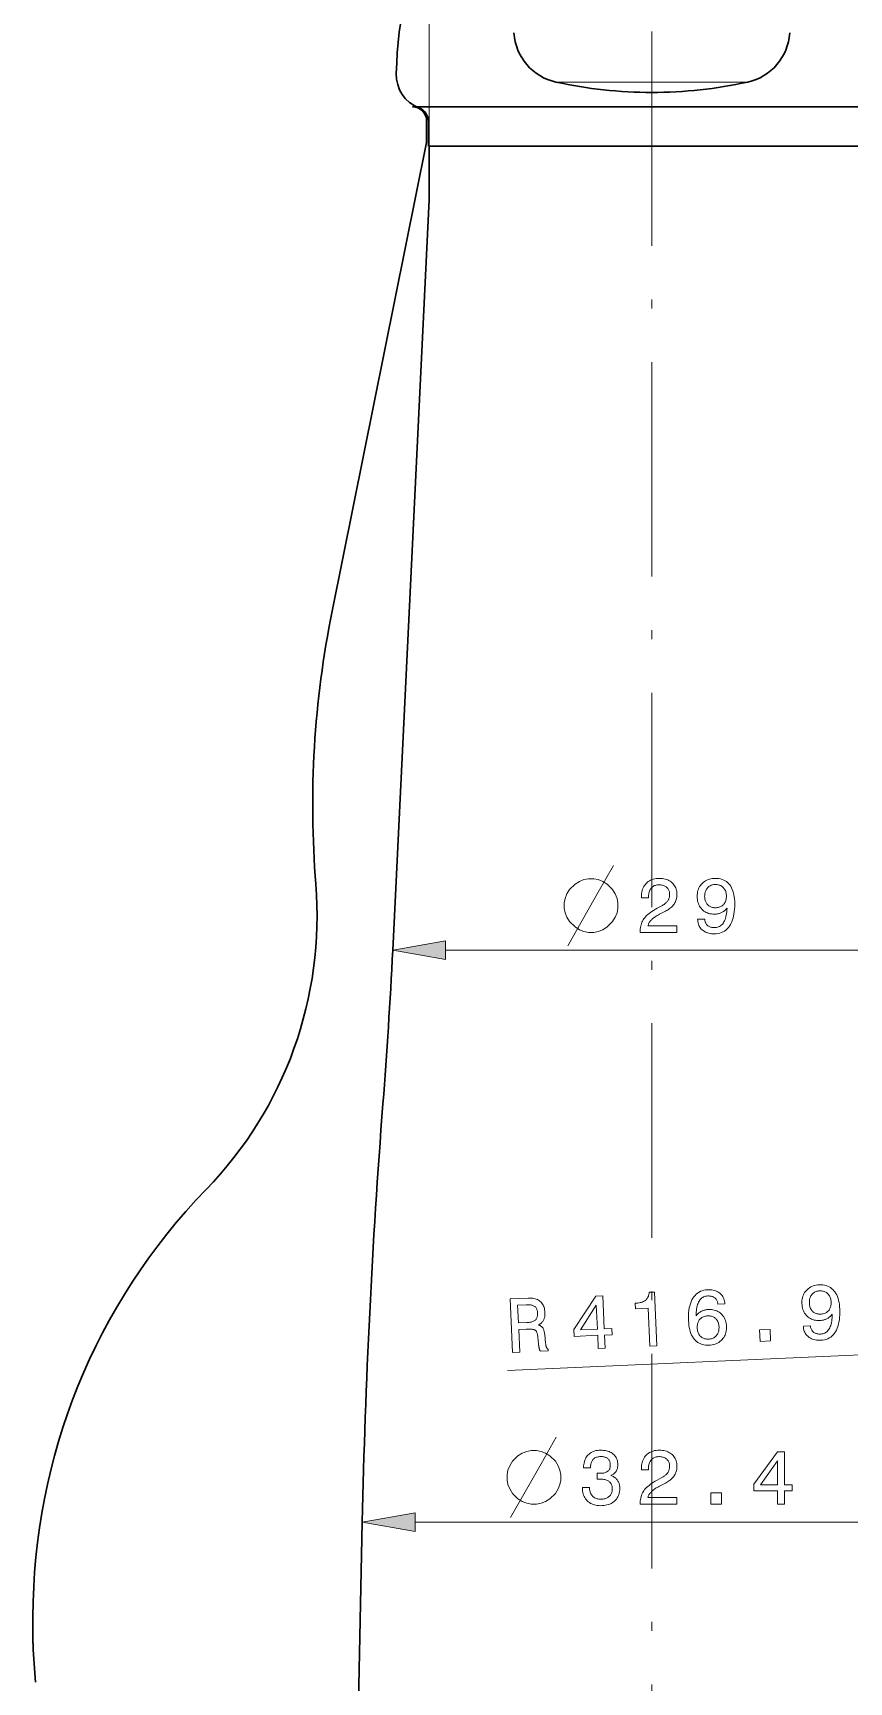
# Model space of a CAD drawing. Extents: x 0 to 297, y 0 to 538.
# Drawn here: x 128.9 to 174.6, y 256.7 to 349 of the extents above; entities that cross this region are included whole.
import ezdxf

# ---------------------------------------------------------------- set-up
doc = ezdxf.new("R2010")
doc.units = 0
doc.linetypes.add('DASHDOT', pattern=[18.5, 12, -3, 0.5, -3])

msp = doc.modelspace()

# ---------------------------------------------------------------- linework, layer by layer
at = {"color": 7, "lineweight": 13}
for p, q in [((151.069, 342.687), (151.069, 377.549)), ((151.974, 297.687), (175.065, 297.687)), ((176.455, 275.099), (155.434, 274.17)), ((150.274, 265.688), (176.765, 265.688))]:
    msp.add_line(p, q, dxfattribs=at)
at = {"color": 7, "linetype": 'DASHDOT', "lineweight": 13}
msp.add_line((163.519, 367.597), (163.519, 115.52), dxfattribs=at)
at = {"color": 7, "lineweight": 13, "ltscale": 0.251737}
msp.add_line((168.226, 346.27), (158.156, 346.27), dxfattribs=at)
at = {"color": 7, "lineweight": 13, "ltscale": 0.016413}
msp.add_line((168.882, 346.27), (168.226, 346.27), dxfattribs=at)
at = {"color": 7, "lineweight": 30}
for p, q in [((176.919, 344.887), (150.119, 344.887)), ((150.919, 342.887), (145.63, 316.661)), ((176.019, 342.687), (151.019, 342.687)), ((175.969, 342.687), (151.069, 342.687)), ((151.069, 339.687), (149.019, 297.687)), ((147.319, 265.688), (146.319, 218.687))]:
    msp.add_line(p, q, dxfattribs=at)
at = {"color": 7, "lineweight": 30, "ltscale": 0.03}
msp.add_line((150.919, 342.887), (150.919, 344.087), dxfattribs=at)
at = {"color": 7, "lineweight": 30, "ltscale": 0.034617}
msp.add_line((151.019, 342.687), (151.019, 344.072), dxfattribs=at)
at = {"color": 7, "lineweight": 30, "ltscale": 0.075}
msp.add_line((151.069, 339.687), (151.069, 342.687), dxfattribs=at)
at = {"color": 7, "lineweight": 30, "ltscale": 0.0375}
msp.add_line((128.894, 258.887), (128.894, 260.387), dxfattribs=at)
at = {"color": 7, "lineweight": 30, "ltscale": 0.045225}
msp.add_line((129.032, 256.735), (128.906, 258.54), dxfattribs=at)
at = {"color": 7, "lineweight": 13}
for points in [[(158.82, 297.937), (160.52, 300.937), (161.37, 302.437)], [(155.62, 265.938), (157.32, 268.938), (158.17, 270.438)]]:
    msp.add_lwpolyline(points, dxfattribs=at)
for points in [[(160.27, 301.687), (159.97, 301.687), (159.72, 301.637), (159.47, 301.537), (159.22, 301.387), (158.92, 301.087), (158.77, 300.837), (158.67, 300.587), (158.62, 300.337), (158.62, 300.037), (158.67, 299.787), (158.77, 299.537), (158.92, 299.287), (159.22, 298.987), (159.47, 298.837), (159.72, 298.737), (159.97, 298.687), (160.27, 298.687), (160.52, 298.737), (160.77, 298.837), (161.02, 298.987), (161.32, 299.287), (161.47, 299.537), (161.57, 299.787), (161.62, 300.037), (161.62, 300.337), (161.57, 300.587), (161.47, 300.837), (161.32, 301.087), (161.02, 301.387), (160.77, 301.537), (160.52, 301.637)], [(162.866, 298.687), (162.866, 298.7), (162.868, 298.788), (162.875, 298.872), (162.885, 298.954), (162.899, 299.033), (162.918, 299.108), (162.941, 299.181), (162.968, 299.251), (162.999, 299.318), (163.034, 299.382), (163.073, 299.443), (163.118, 299.503), (163.169, 299.562), (163.227, 299.622), (163.292, 299.681), (163.363, 299.74), (163.441, 299.799), (163.525, 299.858), (163.617, 299.917), (163.715, 299.976), (163.819, 300.035), (164.074, 300.174), (164.119, 300.199), (164.161, 300.225), (164.201, 300.251), (164.238, 300.278), (164.273, 300.306), (164.305, 300.334), (164.335, 300.363), (164.362, 300.392), (164.387, 300.422), (164.41, 300.453), (164.43, 300.485), (164.448, 300.517), (164.463, 300.551), (164.477, 300.586), (164.489, 300.622), (164.498, 300.658), (164.506, 300.696), (164.511, 300.735), (164.514, 300.776), (164.515, 300.817), (164.513, 300.864), (164.508, 300.908), (164.5, 300.951), (164.489, 300.993), (164.474, 301.032), (164.456, 301.07), (164.435, 301.105), (164.41, 301.139), (164.383, 301.171), (164.352, 301.202), (164.318, 301.229), (164.282, 301.254), (164.244, 301.276), (164.203, 301.295), (164.161, 301.311), (164.116, 301.325), (164.069, 301.335), (164.019, 301.342), (163.968, 301.347), (163.914, 301.348), (163.861, 301.346), (163.81, 301.341), (163.761, 301.331), (163.715, 301.318), (163.671, 301.302), (163.629, 301.281), (163.59, 301.257), (163.553, 301.229), (163.518, 301.198), (163.485, 301.163), (163.455, 301.124), (163.429, 301.083), (163.405, 301.039), (163.385, 300.992), (163.367, 300.942), (163.353, 300.89), (163.342, 300.835), (163.334, 300.777), (163.33, 300.716), (163.328, 300.652), (163.328, 300.617), (162.936, 300.617), (162.936, 300.678), (162.939, 300.771), (162.947, 300.859), (162.96, 300.945), (162.979, 301.026), (163.003, 301.103), (163.033, 301.176), (163.068, 301.245), (163.109, 301.31), (163.155, 301.372), (163.206, 301.429), (163.262, 301.482), (163.321, 301.529), (163.385, 301.571), (163.452, 301.607), (163.524, 301.637), (163.599, 301.662), (163.678, 301.682), (163.76, 301.695), (163.847, 301.704), (163.937, 301.706), (164.024, 301.704), (164.108, 301.697), (164.188, 301.684), (164.264, 301.667), (164.338, 301.645), (164.408, 301.618), (164.474, 301.586), (164.537, 301.549), (164.597, 301.507), (164.653, 301.46), (164.705, 301.409), (164.751, 301.355), (164.792, 301.298), (164.828, 301.238), (164.858, 301.175), (164.882, 301.108), (164.902, 301.039), (164.915, 300.967), (164.923, 300.891), (164.926, 300.813), (164.924, 300.751), (164.92, 300.692), (164.912, 300.634), (164.9, 300.577), (164.886, 300.522), (164.868, 300.468), (164.848, 300.416), (164.824, 300.366), (164.796, 300.317), (164.766, 300.27), (164.732, 300.224), (164.695, 300.179), (164.655, 300.136), (164.611, 300.093), (164.563, 300.052), (164.513, 300.013), (164.459, 299.974), (164.402, 299.937), (164.341, 299.901), (164.277, 299.866), (164.024, 299.737), (163.954, 299.7), (163.888, 299.664), (163.826, 299.628), (163.768, 299.593), (163.714, 299.559), (163.664, 299.525), (163.619, 299.492), (163.577, 299.46), (163.54, 299.429), (163.506, 299.398), (163.476, 299.367), (163.448, 299.336), (163.422, 299.304), (163.398, 299.271), (163.376, 299.237), (163.356, 299.203), (163.339, 299.168), (163.323, 299.132), (163.31, 299.096), (163.299, 299.059), (164.926, 299.059), (164.926, 298.687)], [(166.081, 299.43), (166.478, 299.43), (166.481, 299.385), (166.487, 299.343), (166.496, 299.303), (166.507, 299.265), (166.521, 299.229), (166.538, 299.195), (166.557, 299.162), (166.579, 299.132), (166.603, 299.104), (166.631, 299.078), (166.66, 299.053), (166.692, 299.032), (166.725, 299.013), (166.761, 298.997), (166.798, 298.983), (166.838, 298.971), (166.88, 298.962), (166.924, 298.956), (166.97, 298.952), (167.017, 298.951), (167.082, 298.954), (167.143, 298.962), (167.201, 298.975), (167.256, 298.994), (167.308, 299.018), (167.357, 299.048), (167.402, 299.083), (167.445, 299.123), (167.485, 299.169), (167.521, 299.22), (167.555, 299.276), (167.586, 299.339), (167.613, 299.406), (167.638, 299.48), (167.66, 299.559), (167.679, 299.644), (167.695, 299.734), (167.708, 299.83), (167.718, 299.932), (167.726, 300.039), (167.7, 300.007), (167.673, 299.976), (167.645, 299.947), (167.616, 299.92), (167.586, 299.894), (167.554, 299.87), (167.522, 299.848), (167.488, 299.827), (167.454, 299.808), (167.418, 299.79), (167.381, 299.774), (167.344, 299.76), (167.305, 299.747), (167.266, 299.736), (167.226, 299.727), (167.185, 299.719), (167.144, 299.713), (167.101, 299.709), (167.058, 299.707), (167.013, 299.706), (166.93, 299.708), (166.849, 299.717), (166.772, 299.73), (166.698, 299.749), (166.627, 299.774), (166.56, 299.804), (166.496, 299.84), (166.434, 299.88), (166.376, 299.927), (166.322, 299.979), (166.271, 300.035), (166.226, 300.095), (166.186, 300.158), (166.152, 300.225), (166.123, 300.295), (166.099, 300.369), (166.08, 300.446), (166.067, 300.527), (166.059, 300.611), (166.056, 300.699), (166.059, 300.787), (166.067, 300.872), (166.081, 300.953), (166.101, 301.031), (166.126, 301.105), (166.157, 301.176), (166.194, 301.244), (166.236, 301.309), (166.284, 301.37), (166.338, 301.427), (166.396, 301.48), (166.457, 301.528), (166.522, 301.57), (166.591, 301.606), (166.662, 301.637), (166.738, 301.662), (166.817, 301.681), (166.899, 301.695), (166.985, 301.704), (167.074, 301.706), (167.177, 301.703), (167.275, 301.692), (167.367, 301.674), (167.455, 301.648), (167.538, 301.615), (167.616, 301.575), (167.689, 301.528), (167.757, 301.473), (167.82, 301.411), (167.879, 301.342), (167.932, 301.266), (167.979, 301.183), (168.021, 301.094), (168.057, 300.998), (168.088, 300.896), (168.113, 300.788), (168.133, 300.673), (168.147, 300.552), (168.155, 300.424), (168.158, 300.29), (168.155, 300.131), (168.146, 299.98), (168.131, 299.836), (168.11, 299.7), (168.084, 299.571), (168.051, 299.45), (168.012, 299.336), (167.968, 299.23), (167.917, 299.131), (167.861, 299.04), (167.799, 298.956), (167.732, 298.882), (167.66, 298.816), (167.582, 298.759), (167.5, 298.711), (167.413, 298.671), (167.321, 298.641), (167.223, 298.619), (167.121, 298.605), (167.013, 298.601), (166.93, 298.603), (166.85, 298.61), (166.773, 298.621), (166.7, 298.637), (166.631, 298.657), (166.564, 298.682), (166.502, 298.712), (166.443, 298.745), (166.387, 298.784), (166.334, 298.827), (166.286, 298.873), (166.243, 298.923), (166.205, 298.976), (166.172, 299.031), (166.145, 299.09), (166.122, 299.152), (166.104, 299.217), (166.092, 299.285), (166.084, 299.356)], [(166.474, 300.703), (166.475, 300.646), (166.48, 300.591), (166.488, 300.539), (166.499, 300.489), (166.514, 300.441), (166.532, 300.396), (166.553, 300.353), (166.577, 300.312), (166.604, 300.274), (166.635, 300.238), (166.668, 300.205), (166.704, 300.175), (166.741, 300.149), (166.781, 300.127), (166.822, 300.108), (166.866, 300.092), (166.912, 300.08), (166.96, 300.071), (167.01, 300.066), (167.062, 300.064), (167.119, 300.066), (167.175, 300.071), (167.227, 300.08), (167.277, 300.092), (167.325, 300.107), (167.37, 300.126), (167.412, 300.148), (167.452, 300.174), (167.49, 300.203), (167.524, 300.236), (167.556, 300.272), (167.585, 300.31), (167.61, 300.351), (167.632, 300.394), (167.65, 300.44), (167.665, 300.488), (167.677, 300.539), (167.685, 300.593), (167.69, 300.649), (167.692, 300.707), (167.69, 300.766), (167.685, 300.823), (167.677, 300.877), (167.665, 300.929), (167.65, 300.978), (167.632, 301.025), (167.61, 301.069), (167.585, 301.111), (167.556, 301.15), (167.524, 301.187), (167.49, 301.221), (167.453, 301.251), (167.414, 301.278), (167.372, 301.301), (167.328, 301.32), (167.282, 301.336), (167.234, 301.349), (167.183, 301.358), (167.13, 301.363), (167.074, 301.365), (167.021, 301.363), (166.971, 301.358), (166.922, 301.349), (166.875, 301.336), (166.831, 301.319), (166.788, 301.299), (166.748, 301.276), (166.709, 301.248), (166.673, 301.217), (166.639, 301.183), (166.608, 301.145), (166.579, 301.105), (166.555, 301.063), (166.533, 301.018), (166.515, 300.971), (166.5, 300.922), (166.488, 300.871), (166.48, 300.817), (166.475, 300.761)], [(151.974, 298.208), (149.019, 297.687), (151.974, 297.167)], [(171.996, 276.646), (172.392, 276.663), (172.397, 276.619), (172.405, 276.577), (172.416, 276.538), (172.429, 276.5), (172.444, 276.464), (172.462, 276.431), (172.483, 276.4), (172.506, 276.37), (172.532, 276.343), (172.56, 276.318), (172.591, 276.295), (172.623, 276.275), (172.658, 276.258), (172.694, 276.243), (172.732, 276.231), (172.772, 276.221), (172.814, 276.214), (172.858, 276.21), (172.904, 276.208), (172.952, 276.209), (173.016, 276.214), (173.077, 276.225), (173.135, 276.241), (173.189, 276.262), (173.239, 276.289), (173.287, 276.32), (173.331, 276.357), (173.372, 276.4), (173.41, 276.447), (173.444, 276.5), (173.475, 276.558), (173.503, 276.621), (173.527, 276.69), (173.549, 276.765), (173.567, 276.845), (173.583, 276.93), (173.595, 277.021), (173.604, 277.117), (173.609, 277.219), (173.612, 277.327), (173.588, 277.294), (173.562, 277.262), (173.535, 277.232), (173.507, 277.203), (173.478, 277.176), (173.448, 277.151), (173.417, 277.127), (173.384, 277.105), (173.35, 277.084), (173.315, 277.065), (173.28, 277.047), (173.243, 277.031), (173.205, 277.017), (173.166, 277.004), (173.127, 276.993), (173.086, 276.984), (173.045, 276.976), (173.002, 276.97), (172.959, 276.965), (172.915, 276.963), (172.831, 276.962), (172.751, 276.966), (172.673, 276.977), (172.598, 276.992), (172.526, 277.014), (172.458, 277.041), (172.392, 277.073), (172.329, 277.112), (172.269, 277.155), (172.212, 277.205), (172.159, 277.259), (172.111, 277.317), (172.069, 277.378), (172.031, 277.443), (171.999, 277.512), (171.972, 277.585), (171.95, 277.661), (171.933, 277.741), (171.921, 277.825), (171.915, 277.912), (171.914, 278), (171.918, 278.085), (171.929, 278.167), (171.945, 278.246), (171.967, 278.322), (171.995, 278.394), (172.028, 278.463), (172.068, 278.53), (172.113, 278.593), (172.164, 278.652), (172.219, 278.708), (172.279, 278.758), (172.342, 278.803), (172.409, 278.842), (172.479, 278.876), (172.553, 278.905), (172.631, 278.928), (172.713, 278.945), (172.798, 278.957), (172.888, 278.964), (172.99, 278.965), (173.088, 278.958), (173.182, 278.944), (173.27, 278.923), (173.355, 278.893), (173.434, 278.857), (173.509, 278.813), (173.58, 278.761), (173.646, 278.702), (173.707, 278.635), (173.764, 278.561), (173.815, 278.481), (173.86, 278.394), (173.901, 278.3), (173.936, 278.2), (173.966, 278.092), (173.991, 277.978), (174.01, 277.858), (174.024, 277.731), (174.033, 277.597), (174.037, 277.438), (174.034, 277.287), (174.026, 277.142), (174.011, 277.005), (173.99, 276.876), (173.963, 276.753), (173.929, 276.638), (173.889, 276.529), (173.843, 276.428), (173.791, 276.334), (173.733, 276.248), (173.669, 276.171), (173.6, 276.102), (173.525, 276.042), (173.445, 275.99), (173.36, 275.947), (173.269, 275.912), (173.173, 275.886), (173.071, 275.868), (172.964, 275.859), (172.88, 275.858), (172.8, 275.861), (172.723, 275.869), (172.649, 275.881), (172.579, 275.898), (172.512, 275.92), (172.448, 275.947), (172.387, 275.978), (172.33, 276.014), (172.275, 276.054), (172.225, 276.099), (172.18, 276.147), (172.14, 276.198), (172.105, 276.252), (172.074, 276.309), (172.049, 276.37), (172.028, 276.434), (172.013, 276.501), (172.002, 276.572)], [(155.726, 275.184), (155.594, 278.176), (156.595, 278.221), (156.681, 278.222), (156.763, 278.219), (156.842, 278.212), (156.916, 278.2), (156.987, 278.183), (157.053, 278.162), (157.115, 278.137), (157.174, 278.106), (157.228, 278.072), (157.278, 278.032), (157.324, 277.989), (157.366, 277.941), (157.403, 277.889), (157.436, 277.833), (157.464, 277.772), (157.487, 277.708), (157.507, 277.639), (157.522, 277.566), (157.532, 277.489), (157.538, 277.408), (157.539, 277.359), (157.538, 277.312), (157.535, 277.266), (157.53, 277.222), (157.523, 277.179), (157.514, 277.138), (157.502, 277.098), (157.489, 277.059), (157.474, 277.022), (157.456, 276.986), (157.437, 276.952), (157.415, 276.919), (157.392, 276.888), (157.366, 276.858), (157.339, 276.83), (157.31, 276.803), (157.278, 276.778), (157.245, 276.755), (157.209, 276.733), (157.172, 276.712), (157.204, 276.703), (157.235, 276.692), (157.264, 276.68), (157.291, 276.667), (157.316, 276.653), (157.339, 276.637), (157.361, 276.62), (157.381, 276.602), (157.399, 276.582), (157.415, 276.561), (157.43, 276.538), (157.444, 276.512), (157.457, 276.482), (157.469, 276.448), (157.48, 276.411), (157.49, 276.371), (157.5, 276.328), (157.508, 276.281), (157.516, 276.23), (157.523, 276.177), (157.576, 275.692), (157.579, 275.661), (157.583, 275.632), (157.588, 275.605), (157.592, 275.579), (157.597, 275.555), (157.602, 275.533), (157.608, 275.513), (157.614, 275.494), (157.62, 275.477), (157.626, 275.462), (157.633, 275.448), (157.64, 275.434), (157.649, 275.422), (157.657, 275.41), (157.667, 275.399), (157.677, 275.388), (157.688, 275.379), (157.699, 275.37), (157.711, 275.362), (157.724, 275.354), (157.727, 275.272), (157.274, 275.252), (157.268, 275.262), (157.262, 275.273), (157.256, 275.285), (157.25, 275.298), (157.245, 275.311), (157.24, 275.326), (157.234, 275.342), (157.229, 275.359), (157.224, 275.376), (157.22, 275.395), (157.215, 275.415), (157.21, 275.436), (157.206, 275.459), (157.202, 275.483), (157.198, 275.508), (157.194, 275.535), (157.19, 275.563), (157.186, 275.592), (157.182, 275.623), (157.179, 275.655), (157.14, 276.042), (157.134, 276.098), (157.125, 276.15), (157.116, 276.198), (157.104, 276.242), (157.091, 276.282), (157.077, 276.317), (157.061, 276.348), (157.043, 276.376), (157.024, 276.399), (157.003, 276.418), (156.979, 276.433), (156.948, 276.447), (156.911, 276.459), (156.868, 276.468), (156.819, 276.476), (156.764, 276.481), (156.703, 276.485), (156.635, 276.486), (156.561, 276.486), (156.481, 276.483), (156.071, 276.465), (156.127, 275.201)], [(156.499, 277.849), (156.01, 277.828), (156.055, 276.831), (156.516, 276.852), (156.584, 276.856), (156.648, 276.862), (156.707, 276.871), (156.762, 276.881), (156.813, 276.894), (156.859, 276.909), (156.901, 276.926), (156.939, 276.945), (156.972, 276.966), (157.001, 276.989), (157.027, 277.015), (157.049, 277.044), (157.069, 277.076), (157.085, 277.111), (157.099, 277.148), (157.11, 277.189), (157.117, 277.232), (157.122, 277.279), (157.124, 277.328), (157.123, 277.381), (157.12, 277.432), (157.113, 277.481), (157.105, 277.526), (157.093, 277.568), (157.079, 277.607), (157.062, 277.643), (157.043, 277.676), (157.021, 277.705), (156.997, 277.732), (156.97, 277.755), (156.939, 277.776), (156.905, 277.794), (156.868, 277.809), (156.826, 277.822), (156.781, 277.833), (156.732, 277.841), (156.679, 277.847), (156.623, 277.85), (156.563, 277.851)], [(160.521, 275.395), (160.488, 276.137), (159.172, 276.079), (159.155, 276.458), (160.387, 278.325), (160.779, 278.342), (160.86, 276.499), (161.288, 276.518), (161.303, 276.173), (160.876, 276.154), (160.908, 275.413)], [(159.519, 276.44), (160.473, 276.482), (160.413, 277.824)], [(163.402, 275.523), (163.308, 277.654), (162.609, 277.623), (162.595, 277.929), (162.67, 277.935), (162.741, 277.943), (162.808, 277.954), (162.871, 277.967), (162.929, 277.982), (162.984, 278), (163.034, 278.021), (163.081, 278.043), (163.123, 278.069), (163.162, 278.096), (163.196, 278.127), (163.228, 278.16), (163.256, 278.197), (163.282, 278.237), (163.304, 278.28), (163.323, 278.326), (163.339, 278.376), (163.352, 278.428), (163.361, 278.484), (163.368, 278.543), (163.66, 278.556), (163.794, 275.54)], [(167.612, 277.899), (167.216, 277.882), (167.209, 277.927), (167.199, 277.97), (167.186, 278.011), (167.172, 278.05), (167.155, 278.086), (167.136, 278.12), (167.115, 278.151), (167.092, 278.18), (167.066, 278.207), (167.039, 278.232), (167.009, 278.254), (166.977, 278.273), (166.943, 278.29), (166.907, 278.305), (166.87, 278.317), (166.83, 278.326), (166.788, 278.333), (166.745, 278.337), (166.699, 278.339), (166.652, 278.338), (166.588, 278.333), (166.527, 278.322), (166.47, 278.306), (166.416, 278.284), (166.365, 278.258), (166.317, 278.226), (166.273, 278.189), (166.232, 278.147), (166.195, 278.099), (166.16, 278.046), (166.129, 277.988), (166.102, 277.924), (166.077, 277.855), (166.055, 277.781), (166.037, 277.701), (166.022, 277.616), (166.01, 277.525), (166.001, 277.429), (165.995, 277.327), (165.992, 277.22), (166.017, 277.253), (166.042, 277.284), (166.069, 277.314), (166.097, 277.342), (166.126, 277.369), (166.157, 277.394), (166.188, 277.418), (166.221, 277.44), (166.255, 277.461), (166.29, 277.48), (166.326, 277.498), (166.363, 277.514), (166.401, 277.528), (166.44, 277.541), (166.48, 277.552), (166.521, 277.561), (166.563, 277.569), (166.605, 277.575), (166.649, 277.58), (166.694, 277.582), (166.777, 277.583), (166.858, 277.579), (166.936, 277.568), (167.01, 277.553), (167.082, 277.531), (167.151, 277.504), (167.217, 277.472), (167.28, 277.433), (167.34, 277.39), (167.397, 277.34), (167.45, 277.286), (167.497, 277.228), (167.54, 277.167), (167.577, 277.102), (167.61, 277.033), (167.637, 276.96), (167.659, 276.884), (167.676, 276.804), (167.687, 276.72), (167.694, 276.633), (167.695, 276.545), (167.69, 276.46), (167.68, 276.379), (167.663, 276.3), (167.641, 276.225), (167.614, 276.153), (167.58, 276.083), (167.541, 276.017), (167.496, 275.954), (167.445, 275.895), (167.389, 275.839), (167.33, 275.789), (167.267, 275.744), (167.2, 275.705), (167.129, 275.671), (167.055, 275.643), (166.977, 275.62), (166.895, 275.602), (166.81, 275.59), (166.721, 275.583), (166.618, 275.582), (166.519, 275.589), (166.426, 275.603), (166.337, 275.624), (166.252, 275.654), (166.172, 275.69), (166.097, 275.734), (166.026, 275.786), (165.96, 275.845), (165.898, 275.912), (165.842, 275.985), (165.79, 276.066), (165.744, 276.153), (165.704, 276.247), (165.668, 276.347), (165.638, 276.455), (165.614, 276.568), (165.594, 276.689), (165.58, 276.816), (165.572, 276.95), (165.568, 277.108), (165.57, 277.258), (165.578, 277.402), (165.593, 277.538), (165.615, 277.667), (165.642, 277.79), (165.676, 277.905), (165.716, 278.014), (165.762, 278.115), (165.814, 278.209), (165.873, 278.296), (165.936, 278.374), (166.005, 278.443), (166.079, 278.504), (166.158, 278.556), (166.242, 278.6), (166.331, 278.634), (166.426, 278.661), (166.525, 278.678), (166.63, 278.687), (166.714, 278.689), (166.794, 278.686), (166.871, 278.679), (166.945, 278.667), (167.015, 278.65), (167.082, 278.629), (167.145, 278.604), (167.205, 278.574), (167.262, 278.539), (167.315, 278.5), (167.364, 278.457), (167.409, 278.41), (167.449, 278.36), (167.486, 278.305), (167.518, 278.247), (167.545, 278.185), (167.569, 278.119), (167.588, 278.05), (167.602, 277.977)], [(172.332, 277.935), (172.336, 277.878), (172.343, 277.824), (172.353, 277.772), (172.367, 277.722), (172.383, 277.675), (172.403, 277.631), (172.426, 277.589), (172.452, 277.549), (172.481, 277.512), (172.513, 277.478), (172.548, 277.446), (172.585, 277.418), (172.623, 277.394), (172.664, 277.373), (172.706, 277.356), (172.751, 277.342), (172.797, 277.332), (172.845, 277.325), (172.895, 277.322), (172.947, 277.323), (173.005, 277.327), (173.06, 277.335), (173.112, 277.346), (173.162, 277.36), (173.209, 277.377), (173.253, 277.398), (173.294, 277.422), (173.333, 277.45), (173.369, 277.481), (173.402, 277.515), (173.432, 277.552), (173.459, 277.591), (173.482, 277.633), (173.502, 277.677), (173.519, 277.724), (173.532, 277.773), (173.541, 277.824), (173.547, 277.878), (173.55, 277.934), (173.549, 277.993), (173.544, 278.052), (173.537, 278.108), (173.526, 278.162), (173.512, 278.213), (173.495, 278.262), (173.474, 278.307), (173.451, 278.351), (173.424, 278.391), (173.394, 278.429), (173.36, 278.465), (173.324, 278.497), (173.286, 278.526), (173.245, 278.551), (173.203, 278.572), (173.158, 278.59), (173.111, 278.604), (173.062, 278.614), (173.011, 278.621), (172.958, 278.624), (172.903, 278.623), (172.85, 278.619), (172.799, 278.611), (172.751, 278.6), (172.705, 278.585), (172.661, 278.567), (172.62, 278.545), (172.58, 278.519), (172.543, 278.49), (172.508, 278.458), (172.476, 278.421), (172.446, 278.382), (172.42, 278.341), (172.397, 278.298), (172.377, 278.253), (172.361, 278.205), (172.348, 278.155), (172.339, 278.103), (172.333, 278.049), (172.331, 277.993)], [(167.277, 276.61), (167.273, 276.667), (167.265, 276.722), (167.255, 276.774), (167.241, 276.824), (167.225, 276.871), (167.205, 276.916), (167.182, 276.959), (167.156, 276.998), (167.126, 277.036), (167.094, 277.07), (167.059, 277.102), (167.022, 277.13), (166.984, 277.155), (166.943, 277.176), (166.901, 277.193), (166.857, 277.207), (166.81, 277.217), (166.762, 277.224), (166.713, 277.227), (166.661, 277.226), (166.603, 277.222), (166.548, 277.214), (166.496, 277.204), (166.447, 277.189), (166.4, 277.172), (166.356, 277.151), (166.314, 277.126), (166.276, 277.099), (166.24, 277.068), (166.206, 277.033), (166.176, 276.996), (166.149, 276.956), (166.126, 276.914), (166.106, 276.87), (166.09, 276.823), (166.077, 276.774), (166.067, 276.722), (166.061, 276.668), (166.059, 276.611), (166.06, 276.552), (166.064, 276.493), (166.071, 276.437), (166.082, 276.383), (166.096, 276.332), (166.113, 276.284), (166.133, 276.238), (166.157, 276.195), (166.183, 276.154), (166.213, 276.116), (166.246, 276.081), (166.282, 276.049), (166.32, 276.021), (166.36, 275.996), (166.402, 275.975), (166.447, 275.957), (166.493, 275.943), (166.542, 275.933), (166.593, 275.926), (166.646, 275.923), (166.702, 275.924), (166.754, 275.928), (166.805, 275.936), (166.853, 275.947), (166.9, 275.962), (166.944, 275.98), (166.985, 276.002), (167.025, 276.028), (167.062, 276.057), (167.098, 276.089), (167.131, 276.126), (167.161, 276.164), (167.187, 276.206), (167.211, 276.249), (167.23, 276.294), (167.247, 276.341), (167.26, 276.391), (167.269, 276.443), (167.275, 276.496), (167.278, 276.552)], [(169.571, 275.796), (169.543, 276.438), (170.139, 276.464), (170.167, 275.822)], [(157.07, 269.688), (156.77, 269.688), (156.52, 269.637), (156.27, 269.537), (156.02, 269.387), (155.72, 269.087), (155.57, 268.837), (155.47, 268.587), (155.42, 268.337), (155.42, 268.037), (155.47, 267.787), (155.57, 267.537), (155.72, 267.287), (156.02, 266.987), (156.27, 266.837), (156.52, 266.737), (156.77, 266.688), (157.07, 266.688), (157.32, 266.737), (157.57, 266.837), (157.82, 266.987), (158.12, 267.287), (158.27, 267.537), (158.37, 267.787), (158.42, 268.037), (158.42, 268.337), (158.37, 268.587), (158.27, 268.837), (158.12, 269.087), (157.82, 269.387), (157.57, 269.537), (157.32, 269.637)], [(159.631, 267.628), (160.03, 267.628), (160.032, 267.566), (160.039, 267.507), (160.048, 267.451), (160.06, 267.398), (160.076, 267.347), (160.095, 267.299), (160.117, 267.255), (160.143, 267.213), (160.172, 267.174), (160.203, 267.138), (160.238, 267.105), (160.276, 267.075), (160.316, 267.049), (160.359, 267.026), (160.405, 267.007), (160.453, 266.991), (160.504, 266.979), (160.557, 266.971), (160.614, 266.965), (160.673, 266.964), (160.73, 266.965), (160.786, 266.97), (160.838, 266.978), (160.889, 266.989), (160.936, 267.003), (160.982, 267.021), (161.024, 267.041), (161.065, 267.065), (161.102, 267.092), (161.137, 267.122), (161.17, 267.155), (161.199, 267.19), (161.224, 267.227), (161.246, 267.267), (161.265, 267.309), (161.28, 267.354), (161.292, 267.401), (161.3, 267.45), (161.305, 267.502), (161.307, 267.556), (161.305, 267.605), (161.3, 267.652), (161.292, 267.697), (161.28, 267.739), (161.265, 267.779), (161.247, 267.817), (161.225, 267.853), (161.2, 267.887), (161.171, 267.918), (161.14, 267.947), (161.105, 267.974), (161.067, 267.998), (161.027, 268.019), (160.984, 268.037), (160.938, 268.052), (160.889, 268.065), (160.838, 268.075), (160.784, 268.082), (160.728, 268.086), (160.668, 268.087), (160.66, 268.087), (160.651, 268.087), (160.643, 268.087), (160.634, 268.087), (160.625, 268.087), (160.616, 268.087), (160.607, 268.086), (160.598, 268.086), (160.589, 268.086), (160.58, 268.085), (160.57, 268.085), (160.56, 268.084), (160.549, 268.084), (160.538, 268.083), (160.526, 268.083), (160.514, 268.082), (160.5, 268.081), (160.487, 268.081), (160.472, 268.08), (160.458, 268.079), (160.458, 268.418), (160.467, 268.418), (160.476, 268.418), (160.485, 268.417), (160.494, 268.417), (160.503, 268.417), (160.512, 268.416), (160.52, 268.416), (160.529, 268.416), (160.538, 268.415), (160.546, 268.415), (160.554, 268.415), (160.563, 268.415), (160.571, 268.415), (160.579, 268.414), (160.587, 268.414), (160.594, 268.414), (160.602, 268.414), (160.609, 268.414), (160.617, 268.414), (160.624, 268.414), (160.681, 268.415), (160.734, 268.419), (160.785, 268.424), (160.833, 268.432), (160.877, 268.443), (160.919, 268.455), (160.958, 268.47), (160.993, 268.488), (161.026, 268.507), (161.055, 268.529), (161.082, 268.553), (161.106, 268.58), (161.127, 268.609), (161.145, 268.64), (161.16, 268.674), (161.173, 268.711), (161.183, 268.749), (161.19, 268.79), (161.194, 268.834), (161.195, 268.88), (161.194, 268.925), (161.19, 268.967), (161.183, 269.007), (161.174, 269.045), (161.161, 269.081), (161.146, 269.115), (161.129, 269.147), (161.108, 269.177), (161.085, 269.204), (161.059, 269.23), (161.031, 269.253), (161, 269.274), (160.967, 269.292), (160.932, 269.308), (160.894, 269.322), (160.853, 269.333), (160.811, 269.341), (160.766, 269.347), (160.718, 269.351), (160.668, 269.352), (160.612, 269.351), (160.559, 269.346), (160.509, 269.338), (160.461, 269.326), (160.416, 269.312), (160.374, 269.294), (160.335, 269.273), (160.298, 269.248), (160.264, 269.221), (160.233, 269.19), (160.205, 269.156), (160.179, 269.119), (160.157, 269.079), (160.138, 269.036), (160.122, 268.99), (160.108, 268.94), (160.098, 268.888), (160.09, 268.833), (160.086, 268.775), (160.084, 268.714), (159.701, 268.714), (159.701, 268.743), (159.703, 268.829), (159.711, 268.912), (159.724, 268.991), (159.742, 269.067), (159.765, 269.139), (159.793, 269.207), (159.826, 269.272), (159.865, 269.333), (159.908, 269.391), (159.957, 269.445), (160.01, 269.495), (160.066, 269.539), (160.127, 269.578), (160.19, 269.612), (160.258, 269.641), (160.328, 269.665), (160.403, 269.683), (160.481, 269.696), (160.562, 269.704), (160.647, 269.706), (160.737, 269.704), (160.823, 269.698), (160.904, 269.687), (160.982, 269.672), (161.055, 269.653), (161.124, 269.63), (161.189, 269.602), (161.25, 269.57), (161.307, 269.534), (161.36, 269.494), (161.408, 269.449), (161.451, 269.402), (161.489, 269.351), (161.522, 269.296), (161.55, 269.238), (161.572, 269.177), (161.59, 269.113), (161.603, 269.045), (161.61, 268.974), (161.613, 268.899), (161.612, 268.856), (161.609, 268.815), (161.604, 268.774), (161.597, 268.735), (161.589, 268.698), (161.578, 268.661), (161.566, 268.626), (161.551, 268.592), (161.535, 268.559), (161.517, 268.528), (161.497, 268.498), (161.475, 268.469), (161.451, 268.442), (161.425, 268.417), (161.398, 268.393), (161.369, 268.37), (161.338, 268.349), (161.305, 268.329), (161.27, 268.311), (161.233, 268.294), (161.281, 268.275), (161.326, 268.255), (161.368, 268.232), (161.409, 268.207), (161.447, 268.181), (161.482, 268.152), (161.515, 268.121), (161.546, 268.089), (161.575, 268.054), (161.601, 268.018), (161.625, 267.979), (161.646, 267.939), (161.665, 267.897), (161.682, 267.854), (161.695, 267.809), (161.707, 267.762), (161.715, 267.713), (161.722, 267.662), (161.725, 267.61), (161.727, 267.556), (161.724, 267.471), (161.715, 267.39), (161.7, 267.312), (161.679, 267.238), (161.653, 267.167), (161.62, 267.099), (161.582, 267.035), (161.538, 266.974), (161.488, 266.916), (161.432, 266.862), (161.371, 266.813), (161.306, 266.768), (161.237, 266.729), (161.164, 266.695), (161.088, 266.666), (161.008, 266.643), (160.923, 266.625), (160.835, 266.612), (160.743, 266.604), (160.647, 266.601), (160.556, 266.604), (160.469, 266.612), (160.386, 266.626), (160.306, 266.645), (160.23, 266.669), (160.158, 266.699), (160.09, 266.734), (160.025, 266.775), (159.964, 266.821), (159.907, 266.873), (159.855, 266.929), (159.808, 266.989), (159.766, 267.052), (159.731, 267.12), (159.7, 267.19), (159.675, 267.265), (159.656, 267.343), (159.642, 267.424), (159.634, 267.509), (159.631, 267.598)], [(162.865, 266.688), (162.865, 266.7), (162.867, 266.788), (162.873, 266.872), (162.884, 266.954), (162.898, 267.033), (162.917, 267.108), (162.939, 267.181), (162.966, 267.251), (162.997, 267.318), (163.032, 267.382), (163.072, 267.443), (163.116, 267.503), (163.168, 267.562), (163.226, 267.622), (163.29, 267.681), (163.362, 267.74), (163.44, 267.799), (163.524, 267.858), (163.615, 267.917), (163.713, 267.976), (163.818, 268.035), (164.073, 268.174), (164.118, 268.199), (164.16, 268.225), (164.2, 268.251), (164.237, 268.278), (164.272, 268.306), (164.304, 268.334), (164.334, 268.363), (164.361, 268.392), (164.386, 268.422), (164.408, 268.453), (164.428, 268.485), (164.446, 268.517), (164.462, 268.551), (164.476, 268.586), (164.487, 268.622), (164.497, 268.658), (164.504, 268.696), (164.51, 268.735), (164.513, 268.776), (164.514, 268.817), (164.512, 268.864), (164.507, 268.908), (164.499, 268.951), (164.488, 268.993), (164.473, 269.032), (164.455, 269.07), (164.434, 269.105), (164.409, 269.139), (164.381, 269.171), (164.35, 269.202), (164.317, 269.229), (164.281, 269.254), (164.242, 269.276), (164.202, 269.295), (164.159, 269.311), (164.114, 269.325), (164.067, 269.335), (164.018, 269.342), (163.967, 269.347), (163.913, 269.348), (163.86, 269.346), (163.809, 269.341), (163.76, 269.331), (163.714, 269.318), (163.67, 269.302), (163.628, 269.281), (163.588, 269.257), (163.551, 269.229), (163.516, 269.198), (163.484, 269.163), (163.454, 269.124), (163.427, 269.083), (163.404, 269.039), (163.383, 268.992), (163.366, 268.942), (163.352, 268.89), (163.341, 268.835), (163.333, 268.777), (163.328, 268.716), (163.327, 268.652), (163.327, 268.617), (162.935, 268.617), (162.935, 268.678), (162.937, 268.771), (162.945, 268.859), (162.959, 268.945), (162.978, 269.026), (163.002, 269.103), (163.032, 269.176), (163.067, 269.245), (163.107, 269.31), (163.153, 269.372), (163.205, 269.429), (163.26, 269.482), (163.32, 269.529), (163.384, 269.571), (163.451, 269.607), (163.522, 269.637), (163.597, 269.662), (163.676, 269.682), (163.759, 269.695), (163.846, 269.704), (163.936, 269.706), (164.023, 269.704), (164.106, 269.697), (164.186, 269.684), (164.263, 269.667), (164.336, 269.645), (164.406, 269.618), (164.473, 269.586), (164.536, 269.549), (164.596, 269.507), (164.652, 269.46), (164.704, 269.409), (164.75, 269.355), (164.791, 269.298), (164.827, 269.238), (164.857, 269.175), (164.881, 269.108), (164.9, 269.039), (164.914, 268.967), (164.922, 268.891), (164.925, 268.813), (164.923, 268.751), (164.918, 268.692), (164.91, 268.634), (164.899, 268.577), (164.885, 268.522), (164.867, 268.468), (164.846, 268.416), (164.822, 268.366), (164.795, 268.317), (164.765, 268.27), (164.731, 268.224), (164.694, 268.179), (164.653, 268.136), (164.609, 268.093), (164.562, 268.052), (164.512, 268.013), (164.458, 267.974), (164.4, 267.937), (164.34, 267.901), (164.276, 267.866), (164.023, 267.737), (163.952, 267.7), (163.886, 267.664), (163.825, 267.628), (163.767, 267.593), (163.713, 267.559), (163.663, 267.525), (163.618, 267.492), (163.576, 267.46), (163.538, 267.429), (163.505, 267.398), (163.475, 267.367), (163.446, 267.336), (163.42, 267.304), (163.396, 267.271), (163.375, 267.237), (163.355, 267.203), (163.337, 267.168), (163.322, 267.132), (163.308, 267.096), (163.297, 267.059), (164.925, 267.059), (164.925, 266.688)], [(170.552, 266.688), (170.552, 267.43), (169.234, 267.43), (169.234, 267.809), (170.547, 269.62), (170.94, 269.62), (170.94, 267.775), (171.368, 267.775), (171.368, 267.43), (170.94, 267.43), (170.94, 266.688)], [(169.597, 267.775), (170.552, 267.775), (170.552, 269.118)], [(166.818, 266.688), (166.818, 267.331), (167.415, 267.331), (167.415, 266.688)], [(150.274, 266.208), (147.319, 265.688), (150.274, 265.167)]]:
    msp.add_lwpolyline(points, close=True, dxfattribs=at)
at = {"color": 7, "lineweight": 30}
for centre, radius, start, end in [((174.211, 346.079), 25, 157.10796, 178.48387), ((158.8, 349.2), 3, 183.50007, 257.61258), ((168.239, 349.2), 3, 282.38743, 356.49993), ((151.219, 346.687), 2, 178.48399, 249.07513), ((163.519, 370.684), 24.996, 257.61191, 270.00121), ((163.52, 370.683), 24.995, 269.99848, 282.38822), ((150.119, 344.087), 0.8, 359.99999, 90), ((150.219, 344.072), 0.8, 0.00005, 69.07513), ((199.544, 305.787), 55, 168.59737, 184.59662), ((122.792, 299.617), 22, 315.87945, 4.5966), ((-150.628, 312.313), 300.004, 355.56042, 357.20563), ((564.123, 256.819), 416.899, 175.56041, 178.78113), ((163.244, 260.387), 34.35, 135.87944, 179.99999), ((133.895, 258.888), 5, 180.00013, 183.98728)]:
    msp.add_arc(centre, radius, start, end, dxfattribs=at)
at = {"color": 7, "lineweight": 13}
for points in [[(151.974, 298.208), (149.019, 297.687), (151.974, 298.208), (151.974, 297.167)], [(150.274, 266.208), (147.319, 265.688), (150.274, 266.208), (150.274, 265.167)]]:
    msp.add_solid(points, dxfattribs=at)

doc.saveas('drawing.dxf')
